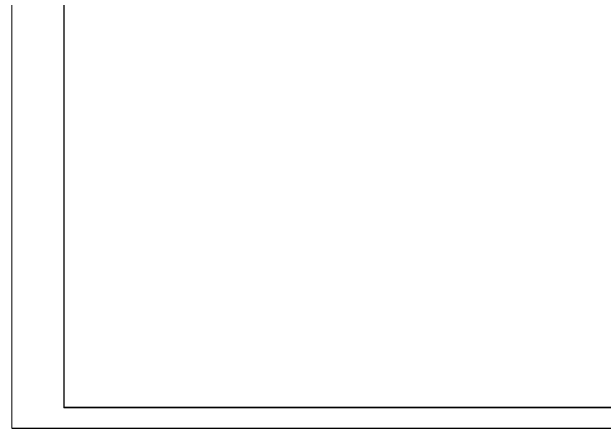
# Model space of a CAD drawing. Extents: x -472319 to -112444, y -516749 to -5704.
# Drawn here: x -218451 to -189944, y -213443 to -193426 of the extents above; entities that cross this region are included whole.
import ezdxf

# ---------------------------------------------------------------- set-up
doc = ezdxf.new("R2010")
doc.units = 0
doc.header["$LTSCALE"] = 100
doc.header["$MEASUREMENT"] = 0
doc.layers.add('FRAME', color=3, linetype='Continuous')
doc.layers.add('填充', color=8, linetype='Continuous')

# ---------------------------------------------------------------- blocks, each defined once
blk = doc.blocks.new('A$C20674F94')
at = {"layer": 'FRAME', "lineweight": 18}
blk.add_line((0, 59400), (0, 0), dxfattribs=at)
at = {"layer": 'FRAME'}
for p, q in [((2500, 58400), (2500, 1000)), ((2500, 1000), (83100, 1000)), ((0, 0), (84100, 0))]:
    blk.add_line(p, q, dxfattribs=at)
at = {"layer": 'FRAME', "const_width": 50}
blk.add_lwpolyline([(2500, 58400), (83100, 58400), (83100, 1000), (2500, 1000), (2500, 58400)], dxfattribs=at)

msp = doc.modelspace()

# ---------------------------------------------------------------- block references
at = {"layer": '填充'}
msp.add_blockref('A$C20674F94', (-218450.5, -213442.5), dxfattribs=at)

doc.saveas('drawing.dxf')
